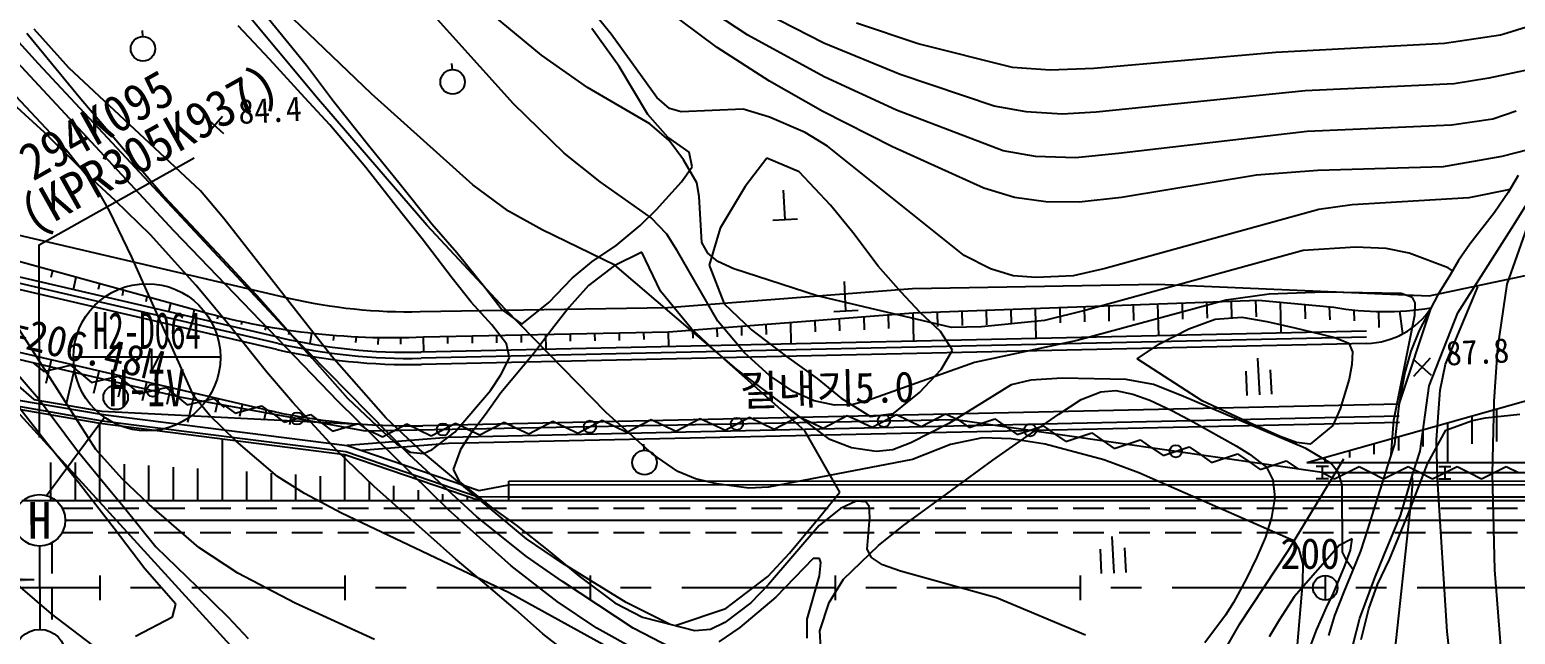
# Model space of a CAD drawing. Header units: millimetres. Extents: x 10470 to 11266, y 1103 to 1809.
# Drawn here: x 11050.3 to 11171.5, y 1462.2 to 1511.4 of the extents above; entities that cross this region are included whole.
import ezdxf
from ezdxf.enums import TextEntityAlignment as Align
from ezdxf.xclip import XClip

# ---------------------------------------------------------------- set-up
doc = ezdxf.new("R2010")
doc.units = ezdxf.units.MM
doc.header["$LTSCALE"] = 10
doc.header["$MEASUREMENT"] = 0
doc.header["$XCLIPFRAME"] = 2
doc.linetypes.add('CENTER', pattern=[2, 1.25, -0.25, 0.25, -0.25])
doc.linetypes.add('HIDDEN', pattern=[0.375, 0.25, -0.125])
for name, color, linetype in [('TN-CABL', 4, 'Continuous'), ('TN-MANH', 4, 'Continuous'), ('TZ-BASE', 253, 'Continuous'), ('TZ-CABL', 4, 'Continuous')]:
    doc.layers.add(name, color=color, linetype=linetype)
doc.styles.add('GR', font='GulimChe.ttf')
doc.styles.add('HANA', font='GulimChe.ttf')
doc.styles.get("Standard").update_dxf_attribs({"font": 'GulimChe.ttf'})
doc.linetypes.add('ZIGZAG', pattern='A,0.0001,-0.2,[131,ltypeshp.shx,S=0.2,R=0,X=-0.2,Y=0],-0.4,[131,ltypeshp.shx,S=0.2,R=180,X=0.2,Y=0],-0.2', length=0.8001)
doc.dimstyles.get("Standard").update_dxf_attribs({"dimtxt": 0.18, "dimasz": 0.18, "dimexe": 0.18, "dimexo": 0.0625, "dimgap": 0.09, "dimtad": 0, "dimtih": 1, "dimtoh": 1, "dimdec": 4, "dimzin": 0, "dimdsep": 46, "dimtxsty": 'Standard', "dimcen": 0.09, "dimadec": 0, "dimazin": 0, "dimtfac": 1, "dimtdec": 4, "dimtofl": 0, "dimtmove": 0, "dimatfit": 3, "dimfxl": 0, "dimtolj": 1, "dimtzin": 0, "dimarcsym": 0})

# ---------------------------------------------------------------- blocks, each defined once
blk = doc.blocks.new('JD-DHFDCHG54DXG3XF')
at = {"layer": 'TZ-BASE'}
for p, q in [((533.75, 39.46, 87), (517.44, 57.56, 87)), ((494.98, 42.72, 83), (482.96, 55.96, 83)), ((522.16, 40.26, 86), (513.32, 48.75, 86)), ((541.72, 45.14, 89), (538.35, 49.28, 89)), ((517.83, 39.81, 85), (511.27, 47.69, 85)), ((536.03, 43.43, 88), (531.34, 47.3, 88)), ((550.39, 44.04, 90), (545.89, 47.39, 90)), ((552.89, 45.05, 91), (548.27, 48.09, 91)), ((559.09, 44.41, 92), (553.06, 47.46, 92)), ((513.73, 46.43, 87.09), (516.86, 42.6, 87.09)), ((618.82, 46.46, 93), (614.5, 45.1, 93)), ((497.23, 35.72, 81), (487.85, 45.72, 81)), ((494.03, 45.21, 84.07), (498.45, 39.85, 84.07)), ((497.46, 42.4, 84), (494.65, 45.54, 84)), ((503.44, 45.44, 84.57), (503.47, 44.94, 84.57)), ((513.86, 43.07, 84.07), (511.3, 45.8, 84.07)), ((542.37, 42.5, 87.09), (540.15, 45.59, 87.09)), ((545.46, 39.96, 89), (541.72, 45.14, 89)), ((559.11, 41.65, 91), (552.89, 45.05, 91)), ((566.78, 44.34, 93), (561.74, 46.02, 93)), ((614.3, 45.06, 93), (609.73, 44.36, 93)), ((614.5, 45.1, 93), (614.3, 45.06, 93)), ((506.06, 29.08, 82), (491.8, 44.37, 82)), ((554.65, 41.29, 90), (550.39, 44.04, 90)), ((565.32, 41.84, 92), (559.09, 44.41, 92)), ((574.49, 42.41, 93), (566.78, 44.34, 93)), ((595.97, 43.65, 93), (581.13, 42.33, 93)), ((609.73, 44.36, 93), (595.97, 43.65, 93)), ((515.3, 20.95, 83), (494.98, 42.72, 83)), ((516.74, 39.94, 84.07), (513.86, 43.07, 84.07)), ((516.86, 42.6, 87.09), (519.07, 39.67, 87.09)), ((528.71, 42.73, 88.59), (528.74, 42.23, 88.59)), ((539.79, 40.79, 88), (536.03, 43.43, 88)), ((544.73, 38.59, 87.09), (542.37, 42.5, 87.09)), ((508.2, 32.37, 84), (497.46, 42.4, 84)), ((559.01, 38.83, 90), (554.65, 41.29, 90)), ((565.02, 38.94, 91), (559.11, 41.65, 91)), ((572.97, 39.27, 92), (565.32, 41.84, 92)), ((577.55, 42.2, 93), (574.49, 42.41, 93)), ((581.13, 42.33, 93), (577.55, 42.2, 93)), ((613.35, 41.54, 92), (610.51, 41.09, 92)), ((616.69, 42.26, 92), (613.35, 41.54, 92)), ((530.45, 32.85, 86), (522.16, 40.26, 86)), ((544.87, 37.83, 88), (539.79, 40.79, 88)), ((598.37, 40.5, 92), (581.31, 38.77, 92)), ((610.51, 41.09, 92), (598.37, 40.5, 92)), ((495.49, 37.12, 80.16), (492.96, 39.43, 80.16)), ((498.45, 39.85, 84.07), (505.26, 31.9, 84.07)), ((518.77, 37.74, 84.07), (516.74, 39.94, 84.07)), ((526.68, 29.57, 85), (517.83, 39.81, 85)), ((519.07, 39.67, 87.09), (521.92, 36.07, 87.09)), ((537.89, 35.42, 87), (533.75, 39.46, 87)), ((546.48, 39.06, 89), (545.46, 39.96, 89)), ((547.44, 38.79, 89), (546.48, 39.06, 89)), ((552.49, 39.01, 89), (547.44, 38.79, 89)), ((554.64, 38.36, 89), (552.49, 39.01, 89)), ((564.68, 35.96, 90), (559.01, 38.83, 90)), ((573.71, 35.63, 91), (565.02, 38.94, 91)), ((575.6, 38.79, 92), (572.97, 39.27, 92)), ((615.57, 38.85, 91), (613.68, 38.19, 91)), ((508.61, 38.37, 84.37), (510.1, 37.03, 84.37)), ((508.69, 36.96, 84.37), (510.02, 38.45, 84.37)), ((521.71, 34.25, 84.07), (518.77, 37.74, 84.07)), ((546.36, 36.73, 87.09), (544.73, 38.59, 87.09)), ((546.45, 36.47, 88), (544.87, 37.83, 88)), ((557.57, 37.11, 89), (554.64, 38.36, 89)), ((578.52, 38.61, 92), (575.6, 38.79, 92)), ((581.31, 38.77, 92), (578.52, 38.61, 92)), ((610.31, 37.71, 91), (598.54, 37.21, 91)), ((613.68, 38.19, 91), (610.31, 37.71, 91)), ((498.7, 33.95, 80.16), (495.49, 37.12, 80.16)), ((548.08, 35.5, 87.09), (546.36, 36.73, 87.09)), ((547.64, 34.88, 88), (546.45, 36.47, 88)), ((559.37, 35.99, 89), (557.57, 37.11, 89)), ((598.54, 37.21, 91), (583.12, 35.4, 91)), ((499.76, 32.56, 81), (497.23, 35.72, 81)), ((521.92, 36.07, 87.09), (524.41, 33.04, 87.09)), ((540.82, 33.1, 87), (537.89, 35.42, 87)), ((548.33, 34.33, 87.09), (548.08, 35.5, 87.09)), ((570.54, 27.1, 89), (559.37, 35.99, 89)), ((572.15, 32.59, 90), (564.68, 35.96, 90)), ((576.35, 35.17, 91), (573.71, 35.63, 91)), ((579.63, 35.06, 91), (576.35, 35.17, 91)), ((583.12, 35.4, 91), (579.63, 35.06, 91)), ((616.63, 35.72, 90), (614.42, 35.15, 90)), ((615.39, 29.58, 110.07), (618.87, 35.18, 110.07)), ((524.55, 30.61, 84.07), (521.71, 34.25, 84.07)), ((547.47, 33.1, 87.09), (548.33, 34.33, 87.09)), ((548.72, 33.01, 88), (547.64, 34.88, 88)), ((554.44, 35.03, 88.81), (552.67, 32.72, 88.81)), ((557.08, 33.9, 88.81), (554.44, 35.03, 88.81)), ((599.41, 34.01, 90), (594.4, 33.65, 90)), ((609.62, 34.31, 90), (599.41, 34.01, 90)), ((614.42, 35.15, 90), (609.62, 34.31, 90)), ((501.27, 31.55, 80.16), (498.7, 33.95, 80.16)), ((524.41, 33.04, 87.09), (527.1, 29.67, 87.09)), ((533.35, 30.71, 86), (530.45, 32.85, 86)), ((545, 30.15, 87), (540.82, 33.1, 87)), ((545.42, 30.83, 87.09), (547.47, 33.1, 87.09)), ((548.92, 31.91, 88), (548.72, 33.01, 88)), ((559.62, 31.18, 88.81), (557.08, 33.9, 88.81)), ((594.4, 33.65, 90), (583.37, 31.82, 90)), ((615.75, 33.6, 81.71), (614.93, 32.22, 81.71)), ((500.78, 30.73, 81), (499.76, 32.56, 81)), ((504.13, 28.76, 80.16), (501.27, 31.55, 80.16)), ((505.26, 31.9, 84.07), (509.99, 26.88, 84.07)), ((510.11, 30.11, 84), (508.2, 32.37, 84)), ((549.13, 28.16, 88), (548.92, 31.91, 88)), ((552.67, 32.72, 88.81), (550.61, 29.31, 88.81)), ((555.93, 30.02, 89.67), (555.8, 32.42, 89.67)), ((574.64, 31.81, 90), (572.15, 32.59, 90)), ((577.21, 31.46, 90), (574.64, 31.81, 90)), ((583.37, 31.82, 90), (579.93, 31.43, 90)), ((611.71, 31.79, 89), (602.2, 31.21, 89)), ((615.08, 32.46, 89), (611.71, 31.79, 89)), ((614.93, 32.22, 81.71), (613.81, 30.6, 81.71)), ((499.66, 11.27, 80), (487.18, 30.78, 80)), ((502.61, 26.94, 81), (500.78, 30.73, 81)), ((526.31, 28.44, 84.07), (524.55, 30.61, 84.07)), ((536.1, 29.18, 86), (533.35, 30.71, 86)), ((544.09, 29.53, 87.09), (545.42, 30.83, 87.09)), ((561.46, 28.97, 88.81), (559.62, 31.18, 88.81)), ((579.93, 31.43, 90), (577.21, 31.46, 90)), ((599.48, 30.85, 89), (582.04, 26.04, 89)), ((602.2, 31.21, 89), (599.48, 30.85, 89)), ((608.47, 23.8), (640, 30.41)), ((608.47, 23.8), (640, 30.41)), ((613.81, 30.6, 81.71), (611.81, 28.01, 81.71)), ((614.86, 24.74, 89), (617.14, 31.22, 89)), ((518.93, 18.84, 84), (510.11, 30.11, 84)), ((533.09, 22.72, 85), (526.68, 29.57, 85)), ((527.1, 29.67, 87.09), (529.14, 27.34, 87.09)), ((542.03, 26.3, 86), (536.1, 29.18, 86)), ((542.14, 27.89, 87.09), (544.09, 29.53, 87.09)), ((546.27, 28.84, 87), (545, 30.15, 87)), ((550.61, 29.31, 88.81), (549.73, 26.29, 88.81)), ((554.93, 29.97, 89.67), (556.93, 30.07, 89.67)), ((610.83, 22.4, 110.07), (615.39, 29.58, 110.07)), ((492.48, 28.95), (515.41, 23.62)), ((492.48, 28.95), (515.41, 23.62)), ((507.83, 24.67, 80.16), (504.13, 28.76, 80.16)), ((519.44, 15.19, 82), (506.06, 29.08, 82)), ((528.76, 25.24, 84.07), (526.31, 28.44, 84.07)), ((540.15, 26.56, 87.09), (542.14, 27.89, 87.09)), ((547.15, 27.44, 87), (546.27, 28.84, 87)), ((549.62, 27.29, 88), (549.13, 28.16, 88)), ((563.53, 26.22, 88.81), (561.46, 28.97, 88.81)), ((611.81, 28.01, 81.71), (610.89, 26.68, 81.71)), ((492.59, 26.83), (507.73, 22.68)), ((507.68, 15.61, 81), (502.61, 26.94, 81)), ((509.99, 26.88, 84.07), (513.08, 23.52, 84.07)), ((529.14, 27.34, 87.09), (531.51, 24.4, 87.09)), ((544.22, 27.37, 86.19), (541.97, 26.24, 86.19)), ((545.75, 24.19, 86.19), (544.22, 27.37, 86.19)), ((550.43, 21.74, 87), (547.15, 27.44, 87)), ((550.44, 26.59, 88), (549.62, 27.29, 88)), ((572.68, 25.99, 89), (570.54, 27.1, 89)), ((598.19, 27.49, 88), (580.49, 22.63, 88)), ((602.47, 27.78, 88), (598.19, 27.49, 88)), ((604.98, 27.65, 88), (602.47, 27.78, 88)), ((606.86, 27.27, 88), (604.98, 27.65, 88)), ((610.04, 26.07, 88), (606.86, 27.27, 88)), ((610.89, 26.68, 81.71), (610.17, 25.45, 81.71)), ((514.66, 20.41), (492.66, 25.52)), ((496.02, 25.31), (496.15, 25.86)), ((538.54, 25.23, 87.09), (540.15, 26.56, 87.09)), ((541.97, 26.24, 86.19), (539.87, 24.65, 86.19)), ((551.96, 17.81, 86), (542.03, 26.3, 86)), ((549.73, 26.29, 88.81), (550.94, 23.14, 88.81)), ((551.73, 26.01, 88), (550.44, 26.59, 88)), ((558.53, 23.8, 88), (551.73, 26.01, 88)), ((565.39, 24.1, 88.81), (563.53, 26.22, 88.81)), ((574.54, 25.44, 89), (572.68, 25.99, 89)), ((582.04, 26.04, 89), (579.42, 25.44, 89)), ((610.39, 25.84, 88), (610.04, 26.07, 88)), ((514.54, 19.92), (492.68, 25)), ((514.43, 19.43), (492.71, 24.48)), ((497.84, 24.32), (498.08, 25.33)), ((499.9, 24.33), (500.01, 24.8)), ((501.84, 23.84), (501.94, 24.27)), ((510.59, 21.39, 80.16), (507.83, 24.67, 80.16)), ((530.3, 23.27, 84.07), (528.76, 25.24, 84.07)), ((531.51, 24.4, 87.09), (532.84, 22.66, 87.09)), ((536.63, 23.26, 87.09), (538.54, 25.23, 87.09)), ((539.87, 24.65, 86.19), (538.29, 22.88, 86.19)), ((546.35, 22.86), (566.32, 24.4)), ((546.35, 22.86), (566.32, 24.4)), ((560.89, 22.59, 89.67), (560.76, 24.98, 89.67)), ((566.32, 24.4), (586.32, 24.75)), ((566.32, 24.4), (586.32, 24.75)), ((576.41, 25.3, 89), (574.54, 25.44, 89)), ((579.42, 25.44, 89), (576.41, 25.3, 89)), ((586.32, 24.75), (608.47, 23.8)), ((586.32, 24.75), (608.47, 23.8)), ((610.17, 25.45, 81.71), (609.19, 23.88, 81.71)), ((612.22, 23.94, 88), (612.45, 24.52, 88)), ((612.45, 24.52, 88), (612.26, 24.65, 88)), ((614.1, 19.56, 89), (614.86, 24.74, 89)), ((503.78, 23.35), (503.87, 23.74)), ((505.64, 22.5), (505.8, 23.21)), ((513.08, 23.52, 84.07), (517.33, 18.71, 84.07)), ((531.99, 21.43, 84.07), (530.3, 23.27, 84.07)), ((534.45, 21.48, 87.09), (536.63, 23.26, 87.09)), ((548.27, 21.11, 86.19), (545.75, 24.19, 86.19)), ((550.94, 23.14, 88.81), (553.17, 21.03, 88.81)), ((569.51, 21.21, 88), (558.53, 23.8, 88)), ((566.95, 22.45, 88.81), (565.39, 24.1, 88.81)), ((566.37, 22.4), (594.55, 23.45)), ((591.92, 23.45, 87), (579.76, 20.17, 87)), ((584.38, 21.79), (584.36, 23.07)), ((586.41, 20.55), (586.35, 23.15)), ((588.38, 21.91), (588.35, 23.22)), ((590.38, 21.97), (590.35, 23.3)), ((595.43, 23.94, 87), (591.92, 23.45, 87)), ((592.38, 22.02), (592.35, 23.37)), ((594.38, 22.08), (594.35, 23.44)), ((594.55, 23.45), (600.7, 22.87)), ((599.9, 24.1, 87), (595.43, 23.94, 87)), ((596.41, 20.77), (596.35, 23.28)), ((598.38, 21.93), (598.36, 23.09)), ((606.2, 23.98, 87), (599.9, 24.1, 87)), ((607.13, 23.66, 87), (606.2, 23.98, 87)), ((607.34, 23.23, 87), (607.13, 23.66, 87)), ((607.3, 22.22, 87), (607.34, 23.23, 87)), ((609.19, 23.88, 81.71), (607.68, 20.97, 81.71)), ((609.82, 18.24, 88), (612.22, 23.94, 88)), ((507.58, 22.05), (507.73, 22.68)), ((509.61, 21.93), (509.66, 22.16)), ((526.15, 22.51), (546.35, 22.86)), ((526.15, 22.51), (546.35, 22.86)), ((532.84, 22.66, 87.09), (534.45, 21.48, 87.09)), ((541.33, 14.28, 85), (533.09, 22.72, 85)), ((538.29, 22.88, 86.19), (536.87, 21.04, 86.19)), ((546.4, 20.86), (566.37, 22.4)), ((559.89, 22.53, 89.67), (561.88, 22.64, 89.67)), ((560.4, 20.95), (560.37, 21.94)), ((562.4, 21.04), (562.37, 22.09)), ((564.39, 21.13), (564.37, 22.25)), ((566.42, 20.1), (566.37, 22.4)), ((568.61, 20.89, 88.81), (566.95, 22.45, 88.81)), ((568.39, 21.31), (568.36, 22.48)), ((570.39, 21.37), (570.36, 22.55)), ((572.39, 21.43), (572.36, 22.63)), ((574.39, 21.49), (574.36, 22.7)), ((576.41, 20.33), (576.36, 22.77)), ((580.49, 22.63, 88), (577.09, 21.79, 88)), ((578.39, 21.61), (578.36, 22.85)), ((580.39, 21.67), (580.36, 22.92)), ((582.38, 21.73), (582.36, 23)), ((588.86, 21.1, 85.96), (591.02, 21.9, 85.96)), ((591.02, 21.9, 85.96), (593.19, 22.06, 85.96)), ((593.19, 22.06, 85.96), (595.23, 21.7, 85.96)), ((600.39, 21.85), (600.36, 22.93)), ((602.39, 21.77), (602.37, 22.63)), ((604.4, 21.23), (604.37, 22.51)), ((605.61, 13.66, 87), (607.3, 22.22, 87)), ((608.63, 22.81), (606.02, 14.98)), ((606.05, 22.54), (606.31, 20.69)), ((608.47, 16.45, 110.07), (610.83, 22.4, 110.07)), ((513.61, 17.6, 80.16), (510.59, 21.39, 80.16)), ((511.56, 21.47), (511.61, 21.7)), ((513.5, 21), (513.57, 21.31)), ((525.27, 10.84, 83), (515.3, 20.95, 83)), ((515.41, 20.66), (515.49, 21)), ((517.15, 19.9), (517.3, 20.76)), ((603.37, 20.92), (526.22, 19.21)), ((526.4, 20.45), (546.4, 20.86)), ((533.19, 19.89, 84.07), (531.99, 21.43, 84.07)), ((534.41, 20), (534.4, 20.61)), ((536.87, 21.04, 86.19), (535.4, 19.08, 86.19)), ((536.42, 19.44), (536.4, 20.65)), ((538.41, 20.09), (538.4, 20.69)), ((540.41, 20.13), (540.4, 20.74)), ((542.41, 20.17), (542.4, 20.78)), ((544.41, 20.24), (544.4, 20.82)), ((546.42, 19.66), (546.4, 20.86)), ((550.7, 18.85, 86.19), (548.27, 21.11, 86.19)), ((548.41, 20.36), (548.39, 21.01)), ((550.41, 20.46), (550.39, 21.17)), ((552.61, 19.16, 87), (550.43, 21.74, 87)), ((552.4, 20.56), (552.39, 21.32)), ((553.17, 21.03, 88.81), (556.04, 18.84, 88.81)), ((554.4, 20.66), (554.38, 21.48)), ((556.42, 19.88), (556.38, 21.63)), ((558.4, 20.86), (558.38, 21.79)), ((569.57, 19.38, 88.81), (568.61, 20.89, 88.81)), ((571.95, 21.28, 88), (569.51, 21.21, 88)), ((577.09, 21.79, 88), (571.95, 21.28, 88)), ((586.48, 19.88, 85.96), (588.86, 21.1, 85.96)), ((595.23, 21.7, 85.96), (597.52, 21.19, 85.96)), ((597.52, 21.19, 85.96), (599, 20.84, 85.96)), ((599, 20.84, 85.96), (600.79, 20.41, 85.96)), ((607.68, 20.97, 81.71), (607, 19.29, 81.71)), ((519.06, 20.16), (519.12, 20.58)), ((520.89, 20), (520.94, 20.46)), ((522.72, 19.83), (522.75, 20.4)), ((524.56, 19.86), (524.57, 20.39)), ((603.38, 20.42), (526.23, 18.71)), ((603.39, 19.92), (526.24, 18.21)), ((526.43, 19.22), (526.4, 20.45)), ((528.41, 19.91), (528.4, 20.49)), ((530.41, 19.93), (530.4, 20.53)), ((532.41, 19.96), (532.4, 20.57)), ((533.42, 18.74, 84.07), (533.19, 19.89, 84.07)), ((579.76, 20.17, 87), (571.39, 18.36, 87)), ((584.64, 18.66, 85.96), (586.48, 19.88, 85.96)), ((600.79, 20.41, 85.96), (601.94, 19.94, 85.96)), ((601.94, 19.94, 85.96), (602.23, 19.23, 85.96)), ((613.79, 15.19, 89), (614.1, 19.56, 89)), ((513.3, 14.56), (492.98, 19.29)), ((494.57, 18.35), (495.43, 17.64)), ((495.61, 16.68), (496.05, 18.57)), ((517.33, 18.71, 84.07), (520.2, 15.45, 84.07)), ((523.35, 13.84, 84), (518.93, 18.84, 84)), ((535.4, 19.08, 86.19), (532.72, 15.88, 86.19)), ((532.73, 17.36, 84.07), (533.42, 18.74, 84.07)), ((557.53, 12.8, 86.19), (550.7, 18.85, 86.19)), ((554.64, 17.31, 87), (552.61, 19.16, 87)), ((556.04, 18.84, 88.81), (558.54, 17.07, 88.81)), ((571.39, 18.36, 87), (562.75, 15.29, 87)), ((568.65, 17.79, 88.81), (569.57, 19.38, 88.81)), ((589.96, 15.24, 85.96), (584.64, 18.66, 85.96)), ((594.48, 18.72, 86.9), (594.64, 15.72, 86.9)), ((602.16, 18.2, 85.96), (601.96, 17, 85.96)), ((602.23, 19.23, 85.96), (602.16, 18.2, 85.96)), ((607, 19.29, 81.71), (606.49, 17.54, 81.71)), ((607.16, 18.67, 87.79), (608.65, 17.33, 87.79)), ((607.24, 17.26, 87.79), (608.58, 18.75, 87.79)), ((609.39, 16.12, 88), (609.82, 18.24, 88)), ((514.17, -8.53, 79), (490.53, 17.32, 79)), ((492.81, 17.97, 80.16), (495, 15.43, 80.16)), ((495.43, 17.64), (497.61, 18.16)), ((497.25, 14.9), (498, 18.12)), ((497.61, 18.16), (498.47, 17.44)), ((498.47, 17.44), (499.33, 16.73)), ((499.33, 16.73), (501.5, 17.24)), ((499.52, 15.86), (499.94, 17.67)), ((501.21, 17.01, 80.82), (501.24, 16.51, 80.82)), ((501.5, 17.24), (502.36, 16.53)), ((501.51, 15.56), (501.89, 17.22)), ((515.71, 15.12, 80.16), (513.61, 17.6, 80.16)), ((531.87, 16.09, 84.07), (532.73, 17.36, 84.07)), ((559.57, 12.08, 86), (551.96, 17.81, 86)), ((556.58, 16, 87), (554.64, 17.31, 87)), ((558.54, 17.07, 88.81), (560.51, 15.45, 88.81)), ((566.88, 15.93, 88.81), (568.65, 17.79, 88.81)), ((578.54, 17.09, 86), (575.97, 16.93, 86)), ((583.75, 16.99, 86), (578.54, 17.09, 86)), ((585.98, 16.57, 86), (583.75, 16.99, 86)), ((593.64, 15.67, 86.9), (593.54, 17.67, 86.9)), ((595.64, 15.78, 86.9), (595.54, 17.77, 86.9)), ((601.96, 17, 85.96), (601.22, 14.58, 85.96)), ((606.49, 17.54, 81.71), (606.34, 16.68, 81.71)), ((493.12, 16.66), (494.6, 15.36)), ((502.36, 16.53), (503.22, 15.81)), ((503.22, 15.81), (505.4, 16.33)), ((503.49, 15.27), (503.84, 16.76)), ((505.4, 16.33), (506.26, 15.62)), ((505.48, 14.97), (505.79, 16.31)), ((507.19, 13.51), (507.74, 15.86)), ((528.98, 12.69, 84.07), (531.87, 16.09, 84.07)), ((532.72, 15.88, 86.19), (531.46, 14.13, 86.19)), ((558.3, 15.25, 87), (556.58, 16, 87)), ((564.76, 14.21, 88.81), (566.88, 15.93, 88.81)), ((574.36, 16.53, 86), (569.29, 13.39, 86)), ((575.97, 16.93, 86), (574.36, 16.53, 86)), ((580.08, 15.35, 86.26), (581.7, 15.97, 86.26)), ((581.7, 15.97, 86.26), (582.91, 16.09, 86.26)), ((582.91, 16.09, 86.26), (584.31, 15.77, 86.26)), ((584.31, 15.77, 86.26), (585.7, 15.29, 86.26)), ((588.25, 15.67, 86), (585.98, 16.57, 86)), ((598.51, 10.21), (619.97, 16.27)), ((606.34, 16.68, 81.71), (606, 14.86, 81.71)), ((607.74, 11.13, 110.07), (608.47, 16.45, 110.07)), ((609.08, 12.07, 88), (609.39, 16.12, 88)), ((495.67, 11.8, 78.71), (493, 15.22, 78.71)), ((493.19, 15.33), (500.26, 14.12)), ((493.21, 14.82), (500.18, 13.62)), ((493.23, 14.59), (500, 13.41)), ((494.6, 15.36), (500.15, 14.4)), ((495, 15.43, 80.16), (498.18, 11.15, 80.16)), ((506.26, 15.62), (507.12, 14.9)), ((507.12, 14.9), (509.29, 15.42)), ((508.96, 14.06, 81), (507.68, 15.61, 81)), ((509.29, 15.42), (510.15, 14.7)), ((509.43, 14.32), (509.68, 15.4)), ((510.15, 14.89), (511.04, 14.22)), ((511.04, 14.22), (513.19, 14.84)), ((511.41, 14), (511.63, 14.95)), ((513.19, 14.84), (514.08, 14.17)), ((519.37, 11.15, 80.16), (515.71, 15.12, 80.16)), ((528.44, 6.34, 82), (519.44, 15.19, 82)), ((520.2, 15.45, 84.07), (523.12, 12.71, 84.07)), ((606.02, 14.98), (526.35, 13.21)), ((559.95, 14.89, 87), (558.3, 15.25, 87)), ((561.37, 14.92, 87), (559.95, 14.89, 87)), ((560.51, 15.45, 88.81), (562.88, 13.95, 88.81)), ((562.75, 15.29, 87), (561.37, 14.92, 87)), ((578.25, 14.16, 86.26), (580.08, 15.35, 86.26)), ((585.7, 15.29, 86.26), (587.47, 14.46, 86.26)), ((598.43, 11.34, 86), (588.25, 15.67, 86)), ((591.94, 14.32, 85.96), (589.96, 15.24, 85.96)), ((601.22, 14.58, 85.96), (600.61, 13.23, 85.96)), ((606, 14.86, 81.71), (605.77, 12.73, 81.71)), ((613.66, 9.3, 89), (613.79, 15.19, 89)), ((614, 11.91), (614, 14.58)), ((500, 13.41), (520, 10.87)), ((500.15, 14.4), (521.8, 13.31)), ((500.18, 13.62), (520.08, 11.1)), ((500.26, 14.12), (520.19, 11.59)), ((511.13, 11.96, 81), (508.96, 14.06, 81)), ((513.41, 13.66), (513.59, 14.5)), ((514.15, 14.17), (515.04, 13.5)), ((515.04, 13.5), (517.19, 14.12)), ((515.51, 13.31), (515.65, 14.07)), ((517.19, 14.12), (518.08, 13.45)), ((518.08, 13.45), (518.98, 12.77)), ((518.98, 12.77), (521.12, 13.4)), ((521.12, 13.4), (522.02, 12.72)), ((523.06, 12.3), (525.04, 13.35)), ((526.08, 11.28, 84), (523.35, 13.84, 84)), ((525.04, 13.35), (526.05, 12.87)), ((527.03, 12.39), (529.01, 13.43)), ((606.04, 13.98), (528.42, 12.26)), ((606.05, 13.48), (528.44, 11.76)), ((529.01, 13.43), (530.02, 12.95)), ((531.46, 14.13, 86.19), (530.22, 12.49, 86.19)), ((531.01, 12.46), (532.99, 13.5)), ((532.99, 13.5), (534, 13.02)), ((535, 12.54), (536.98, 13.58)), ((536.98, 13.58), (537.99, 13.09)), ((539, 12.61), (540.98, 13.65)), ((540.98, 13.65), (541.99, 13.17)), ((545.06, 10.92, 85), (541.33, 14.28, 85)), ((543, 12.69), (544.98, 13.73)), ((544.98, 13.73), (545.99, 13.25)), ((547, 12.77), (548.98, 13.81)), ((548.98, 13.81), (549.99, 13.33)), ((550.02, 13.34), (551.03, 12.86)), ((551.03, 12.86), (553.01, 13.9)), ((553.01, 13.9), (554.02, 13.42)), ((554.02, 13.42), (555.02, 12.94)), ((555.02, 12.94), (557.01, 13.97)), ((557.01, 13.97), (558.01, 13.49)), ((558.01, 13.49), (559.02, 13.01)), ((559.02, 13.01), (561, 14.05)), ((561, 14.05), (562.01, 13.57)), ((562.01, 13.56), (563.02, 13.08)), ((562.88, 13.95, 88.81), (564.76, 14.21, 88.81)), ((563.02, 13.08), (565, 14.12)), ((565, 14.12), (566.01, 13.64)), ((566.01, 13.64), (567.02, 13.15)), ((569.29, 13.39, 86), (566.17, 11.82, 86)), ((567.02, 13.15), (569, 14.19)), ((569, 14.19), (570.01, 13.71)), ((570.01, 13.71), (570.93, 13.07)), ((570.93, 13.07), (573.05, 13.76)), ((573.05, 13.76), (573.97, 13.12)), ((574.77, 11.74, 86.26), (578.25, 14.16, 86.26)), ((587.47, 14.46, 86.26), (589.21, 13.54, 86.26)), ((589.21, 13.54, 86.26), (592.74, 11.57, 86.26)), ((593.81, 13.44, 85.96), (591.94, 14.32, 85.96)), ((596.32, 12.32, 85.96), (593.81, 13.44, 85.96)), ((605.38, 10.85, 87), (605.61, 13.66, 87)), ((609.84, 12.86, 93.06), (612.01, 13.64, 93.06)), ((610, 10.21), (610, 13.45)), ((612, 11.74), (612, 14.02)), ((612.01, 13.64, 93.06), (613.08, 13.86, 93.06)), ((613.08, 13.86, 93.06), (615.89, 14.14, 93.06)), ((500, 7.1), (500, 13.31)), ((510, 7.1), (510, 12.14)), ((528.42, 12.26), (520.19, 11.59)), ((522.05, 12.78), (523.06, 12.3)), ((523.12, 12.71, 84.07), (524.22, 11.74, 84.07)), ((526.02, 12.88), (527.03, 12.39)), ((527.11, 11.28, 84.07), (528.98, 12.69, 84.07)), ((530.22, 12.49, 86.19), (529.42, 11.27, 86.19)), ((530, 12.94), (531.01, 12.46)), ((534, 13.02), (535, 12.54)), ((537.99, 13.09), (539, 12.61)), ((541.99, 13.17), (543, 12.69)), ((545.99, 13.25), (547, 12.77)), ((560.39, 7.78, 86.19), (557.53, 12.8, 86.19)), ((572.04, 12.21, 85), (569.43, 11.67, 85)), ((574.36, 12.13, 85), (572.04, 12.21, 85)), ((573.95, 13.12), (574.87, 12.49)), ((577.14, 11.71, 85), (574.36, 12.13, 85)), ((574.87, 12.49), (576.99, 13.19)), ((576.99, 13.19), (577.91, 12.55)), ((577.91, 12.55), (578.82, 11.92)), ((578.82, 11.92), (580.95, 12.62)), ((580.95, 12.62), (581.87, 11.99)), ((597.66, 11.84, 85.96), (596.32, 12.32, 85.96)), ((600.61, 13.23, 85.96), (598.77, 11.71, 85.96)), ((605.77, 12.73, 81.71), (605.66, 11.71, 81.71)), ((606, 11.2), (606, 12.32)), ((608, 11.51), (608, 12.89)), ((608.35, 10.09, 93.06), (609.84, 12.86, 93.06)), ((498.27, 8.59, 78.71), (495.67, 11.8, 78.71)), ((498.18, 11.15, 80.16), (500.82, 7.95, 80.16)), ((501.81, 8.87, 80), (499.66, 11.27, 80)), ((514.51, 9.08, 81), (511.13, 11.96, 81)), ((522.4, 8.23, 80.16), (519.37, 11.15, 80.16)), ((520.08, 11.1), (530.79, 7.45)), ((520.19, 11.59), (530.95, 7.92)), ((528.44, 11.76), (521.38, 11.18)), ((524.22, 11.74, 84.07), (525.32, 11.05, 84.07)), ((525.32, 11.05, 84.07), (526.41, 10.95, 84.07)), ((534.82, 3.99, 84), (526.08, 11.28, 84)), ((526.41, 10.95, 84.07), (527.11, 11.28, 84.07)), ((529.42, 11.27, 86.19), (528.82, 9.65, 86.19)), ((544.37, 11.71, 84.95), (544.4, 11.21, 84.95)), ((547.16, 9.49, 85), (545.06, 10.92, 85)), ((561.34, 11.42, 86), (559.57, 12.08, 86)), ((563.34, 11.1, 86), (561.34, 11.42, 86)), ((564.72, 11.25, 86), (563.34, 11.1, 86)), ((566.17, 11.82, 86), (564.72, 11.25, 86)), ((569.43, 11.67, 85), (566.33, 10.45, 85)), ((572.87, 10.41, 86.26), (574.77, 11.74, 86.26)), ((581.92, 10.44, 85), (577.14, 11.71, 85)), ((581.87, 11.99), (582.78, 11.35)), ((582.78, 11.35), (584.91, 12.06)), ((584.91, 12.06), (585.83, 11.42)), ((585.85, 11.42), (586.77, 10.78)), ((586.77, 10.78), (588.89, 11.48)), ((588.89, 11.48), (589.81, 10.85)), ((590.73, 10.21), (592.85, 10.92)), ((592.74, 11.57, 86.26), (593.82, 10.88, 86.26)), ((592.85, 10.92), (593.77, 10.28)), ((598.77, 11.71, 85.96), (597.66, 11.84, 85.96)), ((600.49, 10.13, 86), (598.43, 11.34, 86)), ((602, 10.63), (602, 11.19)), ((604, 10.89), (604, 11.76)), ((605.66, 11.71, 81.71), (605.2, 10.29, 81.71)), ((607.14, 9.29, 110.07), (607.74, 11.13, 110.07)), ((609.15, 8.88, 88), (609.08, 12.07, 88)), ((496, 7.1), (496, 10.21)), ((498, 7.1), (498, 10.21)), ((502, 7.1), (502, 10.08)), ((504, 7.1), (504, 9.96)), ((506, 7.1), (506, 9.84)), ((508, 7.1), (508, 9.72)), ((520, 7.1), (520, 10.87)), ((520, 10.87), (531.01, 7.1)), ((530.76, 5.79, 83), (525.27, 10.84, 83)), ((566.33, 10.45, 85), (554.56, 8.2, 85)), ((567.29, 6.33, 86.26), (572.87, 10.41, 86.26)), ((584.79, 9.36, 85), (581.92, 10.44, 85)), ((589.81, 10.85), (590.73, 10.21)), ((593.77, 10.28), (594.69, 9.64)), ((593.82, 10.88, 86.26), (595.2, 9.82, 86.26)), ((594.69, 9.64), (596.81, 10.35)), ((595.2, 9.82, 86.26), (595.72, 8.8, 86.26)), ((596.81, 10.35), (597.73, 9.71)), ((596.99, 3.05, 85.87), (601.52, 10.52, 85.87)), ((598.51, 10.21), (620, 10.21)), ((599.26, 9.92), (600.26, 9.92)), ((599.76, 9.92), (599.76, 8.92)), ((600, 10.21), (600, 10.63)), ((601.09, 9.38, 86), (600.49, 10.13, 86)), ((600.76, 8.89), (602.76, 9.89)), ((602.76, 9.89), (603.76, 9.39)), ((605.2, 10.29, 81.71), (604.67, 8.64, 81.71)), ((604.76, 8.89), (606.76, 9.89)), ((606.76, 9.89), (607.76, 9.39)), ((606.83, 6.14, 93.06), (608.35, 10.09, 93.06)), ((608.76, 8.89), (610.76, 9.89)), ((609.26, 9.89), (610.26, 9.89)), ((609.76, 9.89), (609.76, 8.89)), ((610.76, 9.89), (611.76, 9.39)), ((612.76, 8.89), (614.76, 9.89)), ((614.76, 9.89), (615.76, 9.39)), ((501.18, 4.83, 78.71), (498.27, 8.59, 78.71)), ((504.02, 6.79, 80), (501.81, 8.87, 80)), ((512, 7.1), (512, 9.48)), ((514, 7.1), (514, 9.35)), ((516.69, 7.69, 81), (514.51, 9.08, 81)), ((516, 7.1), (516, 9.23)), ((518, 7.1), (518, 9.11)), ((522, 7.1), (522, 8.65)), ((528.82, 9.65, 86.19), (529.35, 8.63, 86.19)), ((529.35, 8.63, 86.19), (532.04, 6.49, 86.19)), ((533.37, 8.7), (620, 8.71)), ((533.37, 7.11), (533.37, 8.7)), ((548.6, 8.89, 85), (547.16, 9.49, 85)), ((550.35, 8.46, 85), (548.6, 8.89, 85)), ((597.43, 3.83, 85), (584.79, 9.36, 85)), ((595.72, 8.8, 86.26), (595.89, 7.37, 86.26)), ((599.26, 8.92), (600.26, 8.92)), ((599.76, 9.39), (599.76, 9.42)), ((599.76, 9.39), (600.76, 8.89)), ((601.37, 8.4, 86), (601.09, 9.38, 86)), ((603.76, 9.39), (604.76, 8.89)), ((604.67, 8.64, 81.71), (604.05, 6.69, 81.71)), ((606.67, 7.61, 110.07), (607.14, 9.29, 110.07)), ((607.03, 7.26, 87), (607.16, 8.65, 87)), ((607.1, 9.07, 87), (607.08, 9.08, 87)), ((607.16, 8.65, 87), (607.1, 9.07, 87)), ((607.76, 9.39), (608.76, 8.89)), ((609.94, -3.57, 88), (609.15, 8.88, 88)), ((609.26, 8.89), (610.26, 8.89)), ((611.76, 9.39), (612.76, 8.89)), ((613.83, 1.46, 89), (613.66, 9.3, 89)), ((500.82, 7.95, 80.16), (501.91, 6.66, 80.16)), ((519.71, 6.07, 81), (516.69, 7.69, 81)), ((526.79, 4.35, 80.16), (522.4, 8.23, 80.16)), ((524, 7.1), (524, 8.3)), ((526, 7.1), (526, 7.96)), ((528, 7.1), (528, 7.62)), ((530, 7.1), (530, 7.45)), ((530.79, 7.45), (533.37, 7.4)), ((530.95, 7.92), (533.37, 8.4)), ((533.37, 8.4), (620, 8.41)), ((533.37, 7.4), (620, 7.41)), ((552.97, 8.11, 85), (550.35, 8.46, 85)), ((554.56, 8.2, 85), (552.97, 8.11, 85)), ((558.85, 5.89, 86.19), (560.39, 7.78, 86.19)), ((595.89, 7.37, 86.26), (595.61, 5.72, 86.26)), ((601.41, 2.91, 86), (601.37, 8.4, 86)), ((606.15, 5.9, 110.07), (606.67, 7.61, 110.07)), ((493.62, 7.1), (700, 7.11)), ((501.91, 6.66, 80.16), (504.58, 3.34, 80.16)), ((508.09, 3.29, 80), (504.02, 6.79, 80)), ((533.41, -0.42, 81), (519.71, 6.07, 81)), ((533.57, 1.79, 82), (528.44, 6.34, 82)), ((532.04, 6.49, 86.19), (533.98, 5.1, 86.19)), ((560.44, 6.46, 84), (558.71, 5.07, 84)), ((561.73, 7.07, 84), (560.44, 6.46, 84)), ((562.51, 7, 84), (561.73, 7.07, 84)), ((562.77, 6.62, 84), (562.51, 7, 84)), ((562.85, 5.75, 84), (562.77, 6.62, 84)), ((565.62, 5.11, 86.26), (567.29, 6.33, 86.26)), ((604.05, 6.69, 81.71), (603.49, 4.82, 81.71)), ((605.25, 2.31, 93.06), (606.83, 6.14, 93.06)), ((605.28, -9.01, 87), (607.03, 7.26, 87)), ((534.82, 2.55, 83), (530.76, 5.79, 83)), ((533.98, 5.1, 86.19), (536.73, 2.93, 86.19)), ((558.71, 5.07, 84), (554.57, 0.26, 84)), ((556.28, 2.82, 86.19), (558.85, 5.89, 86.19)), ((562.63, 3.15, 84), (562.85, 5.75, 84)), ((563.54, 3.44, 86.26), (565.62, 5.11, 86.26)), ((595.61, 5.72, 86.26), (595.12, 4.13, 86.26)), ((604.82, 2.67, 110.07), (606.15, 5.9, 110.07)), ((503.68, 1.53, 78.71), (501.18, 4.83, 78.71)), ((529.04, 2.34, 80.16), (526.79, 4.35, 80.16)), ((537.7, 2.03, 84), (534.82, 3.99, 84)), ((582.59, 4.19, 84.72), (582.75, 1.2, 84.72)), ((595.12, 4.13, 86.26), (594.43, 2.48, 86.26)), ((597.88, 3.13, 85), (597.43, 3.83, 85)), ((602.2, 4, 83.92), (601.14, 3.44, 83.92)), ((602.06, 3.06, 83.92), (602.2, 4, 83.92)), ((603.49, 4.82, 81.71), (602.87, 2.99, 81.71)), ((504.58, 3.34, 80.16), (507.93, 0.08, 80.16)), ((511.26, 1.18, 80), (508.09, 3.29, 80)), ((537.75, 0.5, 83), (534.82, 2.55, 83)), ((536.73, 2.93, 86.19), (539.12, 0.94, 86.19)), ((554.52, 0.91, 86.19), (556.28, 2.82, 86.19)), ((560.68, 0.71, 86.26), (563.54, 3.44, 86.26)), ((562.97, 2.46, 84), (562.63, 3.15, 84)), ((563.86, 1.88, 84), (562.97, 2.46, 84)), ((581.75, 1.15, 84.72), (581.65, 3.14, 84.72)), ((583.75, 1.25, 84.72), (583.64, 3.25, 84.72)), ((593.04, -2.93, 85.87), (596.99, 3.05, 85.87)), ((594.43, 2.48, 86.26), (593.57, 0.76, 86.26)), ((601.14, 3.44, 83.92), (597.47, -0.74, 83.92)), ((598.19, 1.94, 85), (597.88, 3.13, 85)), ((601.78, 2.14, 86), (601.41, 2.91, 86)), ((601.61, 1.78, 83.92), (602.06, 3.06, 83.92)), ((602.87, 2.99, 81.71), (602.23, 1.38, 81.71)), ((604.06, 0.8, 110.07), (604.82, 2.67, 110.07)), ((496.04, -2.13, 78), (491.75, 1.54, 78)), ((506.2, -1.35, 78.71), (503.68, 1.53, 78.71)), ((531.54, 0.24, 80.16), (529.04, 2.34, 80.16)), ((537.31, -1.12, 82), (533.57, 1.79, 82)), ((542.96, -1.21, 84), (537.7, 2.03, 84)), ((558.22, 2.39, 83), (555.17, -0.77, 83)), ((558.72, 2.39, 83), (558.22, 2.39, 83)), ((558.85, 2.07, 83), (558.72, 2.39, 83)), ((558.72, 0.98, 83), (558.85, 2.07, 83)), ((565.33, 1.36, 84), (563.86, 1.88, 84)), ((573.16, -0.83, 84), (565.33, 1.36, 84)), ((598.18, 0.42, 85), (598.19, 1.94, 85)), ((600.67, -0.44, 83.92), (601.61, 1.78, 83.92)), ((602.23, 1.38, 81.71), (601.52, -0.34, 81.71)), ((602.27, 1.47, 86), (601.78, 2.14, 86)), ((604.27, 0.27, 93.06), (605.25, 2.31, 93.06)), ((614.43, -6.15, 89), (613.83, 1.46, 89)), ((500, 1), (500, -1)), ((507.93, 0.08, 80.16), (510.46, -2.39, 80.16)), ((515.94, -1.25, 80), (511.26, 1.18, 80)), ((520, 1), (520, -1)), ((533.92, -1.77, 80.16), (531.54, 0.24, 80.16)), ((543.53, -3.29, 83), (537.75, 0.5, 83)), ((539.12, 0.94, 86.19), (542.02, -1.24, 86.19)), ((540, 1), (540, -1)), ((551.09, -1.69, 86.19), (554.52, 0.91, 86.19)), ((554.57, 0.26, 84), (553.12, -1.24, 84)), ((557.71, -2.57, 83), (558.72, 0.98, 83)), ((559.53, -1.21, 86.26), (560.68, 0.71, 86.26)), ((560, 1), (560, -1)), ((580, 1), (580, -1)), ((593.57, 0.76, 86.26), (592.51, -1.2, 86.26)), ((597.28, -9.83, 85), (598.18, 0.42, 85)), ((600, 1), (600, -1)), ((602.83, -2.48, 110.07), (604.06, 0.8, 110.07)), ((603.57, -1.73, 93.06), (604.27, 0.27, 93.06)), ((549.25, -9.13, 81), (533.41, -0.42, 81)), ((540.56, -3.3, 82), (537.31, -1.12, 82)), ((546.53, -3, 84), (542.96, -1.21, 84)), ((555.17, -0.77, 83), (552.24, -3.25, 83)), ((558.75, -3.5, 86.26), (559.53, -1.21, 86.26)), ((580.45, -3.88, 84), (573.16, -0.83, 84)), ((592.51, -1.2, 86.26), (591.86, -2.23, 86.26)), ((597.47, -0.74, 83.92), (596.25, -2.63, 83.92)), ((600.11, -1.6, 83.92), (600.67, -0.44, 83.92)), ((601.52, -0.34, 81.71), (600.75, -2.27, 81.71)), ((499.93, -5.1, 78), (496.04, -2.13, 78)), ((502.91, -3.95, 78.71), (505.93, -2.36, 78.71)), ((505.93, -2.36, 78.71), (506.2, -1.35, 78.71)), ((510.46, -2.39, 80.16), (512.11, -4.15, 80.16)), ((522.41, -4.22, 80), (515.94, -1.25, 80)), ((536.16, -3.75, 80.16), (533.92, -1.77, 80.16)), ((542.02, -1.24, 86.19), (544.28, -2.41, 86.19)), ((544.28, -2.41, 86.19), (546.96, -3.07, 86.19)), ((546.96, -3.07, 86.19), (551.09, -1.69, 86.19)), ((553.12, -1.24, 84), (550.99, -2.84, 84)), ((591.86, -2.23, 86.26), (590.17, -4.48, 86.26)), ((599.29, -3.47, 83.92), (600.11, -1.6, 83.92)), ((600.75, -2.27, 81.71), (600.28, -3.9, 81.71)), ((602.94, -4.22, 93.06), (603.57, -1.73, 93.06)), ((543.92, -5.17, 82), (540.56, -3.3, 82)), ((546.62, -4.89, 83), (543.53, -3.29, 83)), ((548.56, -3.5, 84), (546.53, -3, 84)), ((549.84, -3.41, 84), (548.56, -3.5, 84)), ((550.99, -2.84, 84), (549.84, -3.41, 84)), ((552.24, -3.25, 83), (550.51, -4.42, 83)), ((557.73, -4.12, 83), (557.71, -2.57, 83)), ((558.85, -4.92, 86.26), (558.75, -3.5, 86.26)), ((589, -9.92, 85.87), (593.04, -2.93, 85.87)), ((596.25, -2.63, 83.92), (595.43, -4.01, 83.92)), ((598.71, -4.98, 83.92), (599.29, -3.47, 83.92)), ((602.28, -4.59, 110.07), (602.83, -2.48, 110.07)), ((610.64, -9.93, 88), (609.94, -3.57, 88)), ((539.06, -6, 80.16), (536.16, -3.75, 80.16))]:
    blk.add_line(p, q, dxfattribs=at)
at = {"layer": 'TZ-BASE', "ltscale": 0.2}
for p, q in [((493.01, 18.72), (506.51, 15.56)), ((506.51, 15.56), (521.65, 12.78)), ((521.65, 12.78), (569.86, 13.71)), ((569.86, 13.71), (599.76, 9.42)), ((599.76, 9.39), (699.99, 9.4))]:
    blk.add_line(p, q, dxfattribs=at)
at = {"layer": 'TZ-BASE', "linetype": 'CENTER', "flags": 128}
blk.add_lwpolyline([(700, 0), (493.99, 0), (400, 0.04), (367.56, 0), (280, 0), (0, 0)], dxfattribs=at)
at = {"layer": 'TZ-BASE'}
for centre, radius in [((503.52, 43.94, 84.57), 1), ((528.79, 41.24, 88.59), 1), ((501.29, 15.52, 80.82), 1), ((504.31, 16.07), 0.5), ((516.09, 13.8), 0.5), ((528, 12.9), 0.5), ((539.99, 13.13), 0.5), ((551.99, 13.36), 0.5), ((563.99, 13.6), 0.5), ((575.93, 12.84), 0.5), ((544.45, 10.21, 84.95), 1), ((587.8, 11.13), 0.5), ((600, 0), 1)]:
    blk.add_circle(centre, radius, dxfattribs=at)
for centre, radius, start, end in [((525.19, 65.7), 43.2, 256.912, 271.2715), ((525.19, 65.7), 43.2, 256.912, 271.2715), ((523.87, 78.41), 58.02, 253.8482, 272.4978), ((604.83, 46.31), 23.8, 260.0087, 279.1817), ((603.25, 26.39), 6.47, 271.2678, 326.3973), ((525.19, 65.7), 47.5, 256.912, 271.2715), ((525.19, 65.7), 47, 256.912, 271.2715), ((525.19, 65.7), 46.5, 256.912, 271.2715), ((525.19, 65.7), 52.5, 256.912, 271.2715), ((525.19, 65.7), 52.5, 256.912, 271.2715)]:
    blk.add_arc(centre, radius, start, end, dxfattribs=at)
at = {"layer": 'TZ-BASE', "style": 'HANA'}
for s, height, rotation, p in [('84.4', 2, 2.9893, (511.35, 37.81, 84.37)), ('L=206.48M', 2.5, 346.1813, (490.71, 20.25)), ('87.8', 2, 2.9893, (609.9, 18.11, 87.79)), ('길내기5.0', 2.5, 1.3308, (552.24, 14.82))]:
    blk.add_text(s, height=height, rotation=rotation, dxfattribs=at).set_placement(p)
blk.add_text('200', height=2.5, dxfattribs=at).set_placement((596.35, 1.54))

msp = doc.modelspace()

# ---------------------------------------------------------------- linework, layer by layer
at = {"layer": 'TN-CABL', "linetype": 'ZIGZAG', "ltscale": 0.5, "elevation": 67.65}
msp.add_lwpolyline([(11053.2, 1471.45), (11193.98, 1471.45)], dxfattribs=at)
at = {"layer": 'TN-MANH'}
for centre in [(11051.1, 1471.45, 67.65), (11051.12, 1460.45, 67.65)]:
    msp.add_circle(centre, 2.1, dxfattribs=at)
at = {"layer": 'TZ-BASE'}
for p, q in [((11065.86, 1484.75, 67.65), (11053.86, 1484.74, 67.65)), ((11051.67, 1473.47, 67.65), (11056.39, 1479.85, 67.65))]:
    msp.add_line(p, q, dxfattribs=at)
at = {"layer": 'TZ-BASE', "elevation": 67.65, "flags": 128}
msp.add_lwpolyline([(11051.09, 1478.2), (11051.07, 1493.9), (11063.72, 1501)], dxfattribs=at)
at = {"layer": 'TZ-BASE'}
msp.add_circle((11059.86, 1484.74, 67.65), 6, dxfattribs=at)
at = {"layer": 'TZ-CABL', "linetype": 'HIDDEN', "elevation": 67.65}
for points in [[(11052.95, 1472.45), (11194.24, 1472.45)], [(11053.2, 1471.45), (11193.98, 1471.45)], [(11052.1, 1469.6), (11052.11, 1462.29)], [(11052.95, 1470.45), (11194.24, 1470.45)]]:
    msp.add_lwpolyline(points, dxfattribs=at)
at = {"layer": 'TZ-CABL', "linetype": 'ZIGZAG', "ltscale": 0.5, "elevation": 67.65}
msp.add_lwpolyline([(11051.1, 1469.35), (11051.11, 1462.55)], dxfattribs=at)

# ---------------------------------------------------------------- block references
at = {"layer": 'TZ-BASE'}
ref = msp.add_blockref('JD-DHFDCHG54DXG3XF', (10556.02, 1465.95, 67.65), dxfattribs=at)
XClip(ref).set_block_clipping_path([(-0.0000000003, -74.9999999998), (700.0000000003, 75.0000000023)])

# ---------------------------------------------------------------- texts
at = {"layer": 'TN-MANH', "linetype": 'ByBlock', "style": 'GR'}
msp.add_text('H', height=3, rotation=0.0703, dxfattribs=at).set_placement((11051.1, 1471.45, 67.65), align=Align.MIDDLE)
at = {"layer": 'TZ-BASE', "style": 'GR'}
for s, p in [('(KPR305K937)', (11050.56, 1494.76, 67.65)), ('294K095', (11050.56, 1499.06, 67.65))]:
    msp.add_text(s, height=3, rotation=29.309, dxfattribs=at).set_placement(p)
for s, width, p in [('H2-D064', 0.65, (11059.86, 1486.9, 67.65)), ('H-IV', 0.8, (11059.86, 1482.24, 67.65))]:
    msp.add_text(s, height=3, rotation=0.0703, dxfattribs=dict(at, width=width)).set_placement(p, align=Align.MIDDLE)

# ---------------------------------------------------------------- leaders
at = {"layer": 'TZ-BASE'}
msp.add_leader([(11050.65, 1466.59, 138.8), (11026, 1466.56, 138.8)], dimstyle='Standard', override={"dimtxt": 3, "dimasz": 3, "dimexe": 2, "dimexo": 3, "dimgap": 1, "dimtad": 0, "dimtih": 0, "dimcen": 1, "dimaunit": 1, "dimadec": 8, "dimtix": 1, "dimtofl": 1, "dimtmove": 2, "dimtvp": 2}, dxfattribs=at)

doc.saveas('drawing.dxf')
